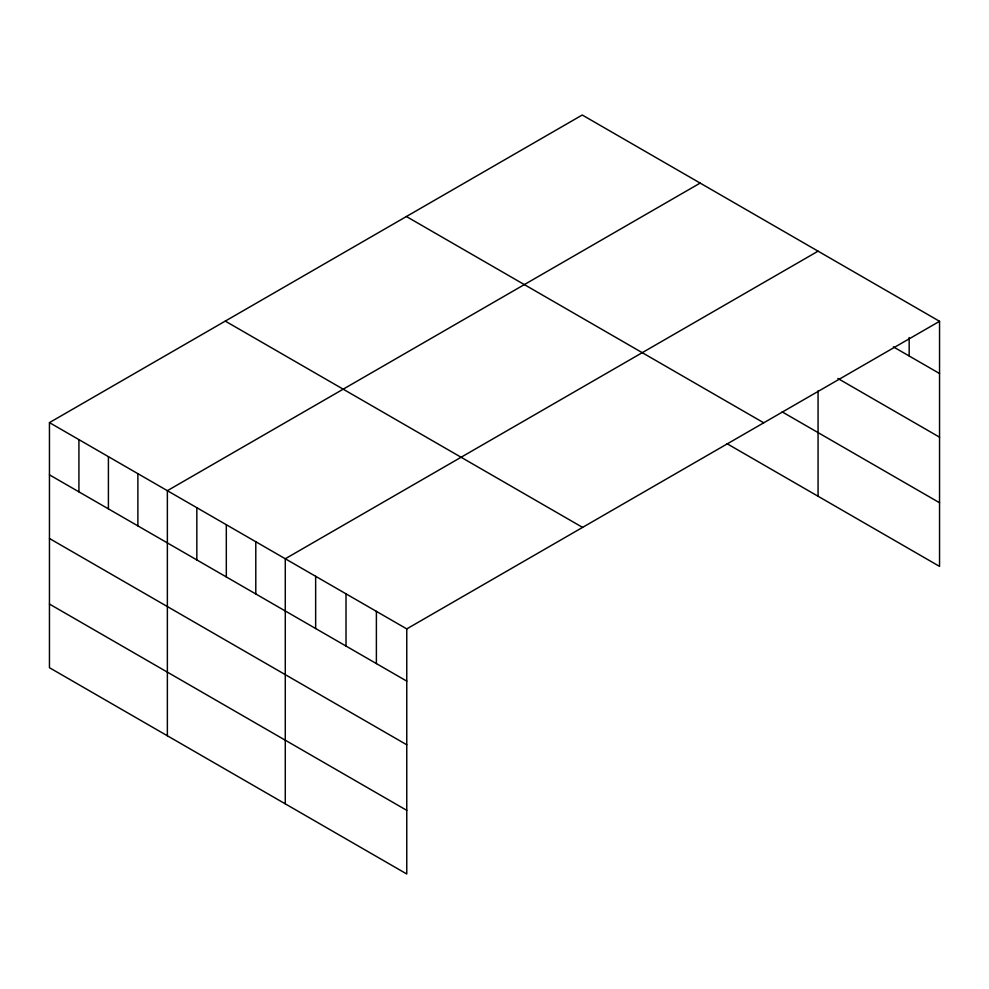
<?xml version="1.0" encoding="UTF-8"?>
<svg xmlns="http://www.w3.org/2000/svg" width="989" height="989" viewBox="0 0 989 989"><rect width="100%" height="100%" fill="white"/><g stroke="black" fill="none" stroke-linecap="round" stroke-linejoin="round"><path stroke-width="1.48" d="M49.45 422.612L406.763 628.905L406.763 873.992L49.45 667.699L49.45 422.612L582.237 115.008L939.55 321.301L939.55 566.388L727.063 443.715M700.15 183.089L167.364 490.692L167.364 735.779M818.064 251.169L285.277 558.76L285.277 803.847M406.763 628.905L939.55 321.301M893.327 346.842L939.55 373.521M837.868 378.466L939.55 437.175M782.175 411.881L939.55 502.746M406.417 216.517L763.731 422.81M225.269 321.104L582.583 527.397M49.45 474.831L406.763 681.124M49.45 538.486L406.763 744.779M49.45 604.056L406.763 810.35M909.175 337.558L909.175 355.991M818.064 390.878L818.064 496.243M376.389 611.375L376.389 663.594M346.014 593.833L346.014 646.064M315.652 576.303L315.652 628.522M255.792 541.749L255.792 593.969M226.32 524.726L226.32 576.946M196.836 507.703L196.836 559.935M137.879 473.669L137.879 525.888M108.407 456.646L108.407 508.878M78.922 439.635L78.922 491.854"/></g></svg>
